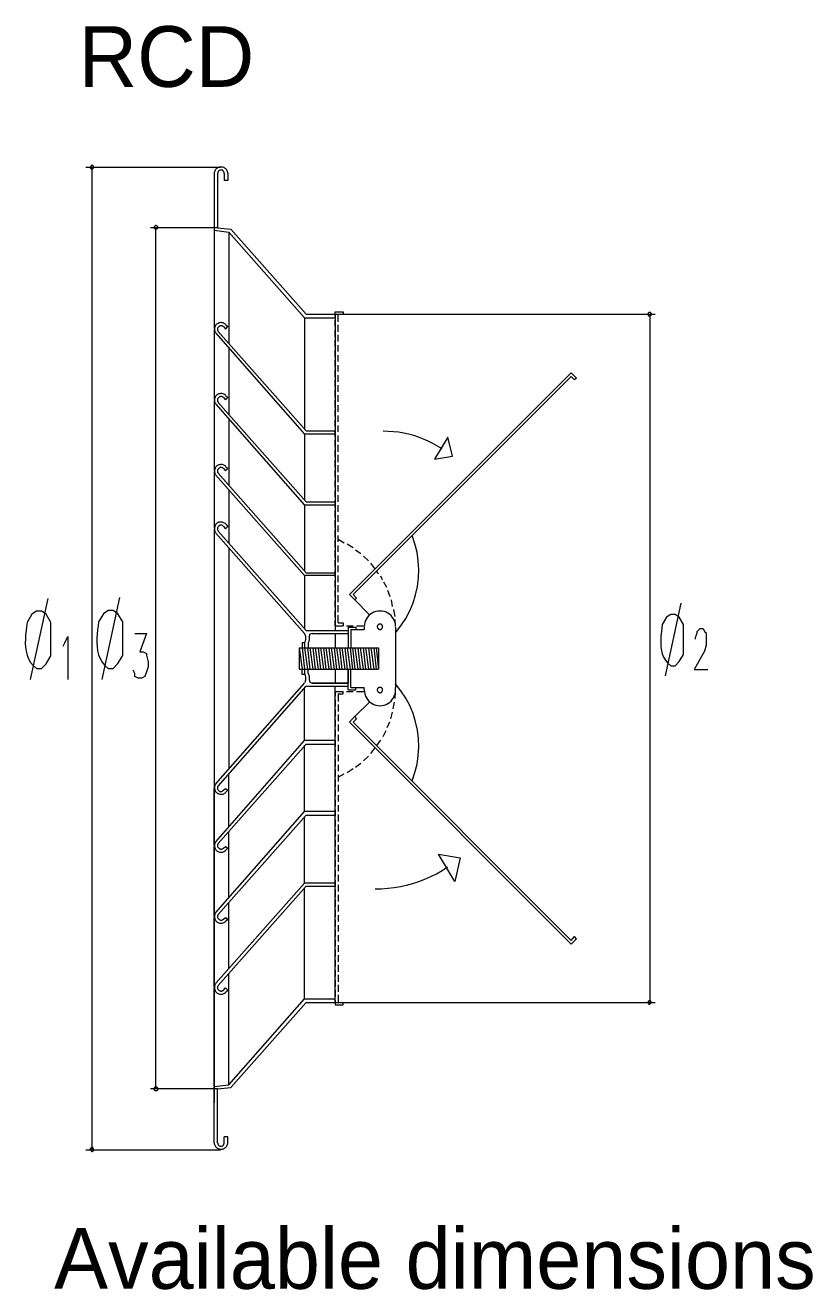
# Model space of a CAD drawing. Extents: x 0 to 248, y -13 to 320.
# Drawn here: x 18.4 to 108.5, y 175.7 to 320.3 of the extents above; entities that cross this region are included whole.
import ezdxf

# ---------------------------------------------------------------- set-up
doc = ezdxf.new("R2010")
doc.units = 0
doc.layers.add('GEOMETRY', color=7, linetype='Continuous')
doc.layers.add('TEXT', color=7, linetype='Continuous')

msp = doc.modelspace()

# ---------------------------------------------------------------- linework, layer by layer
at = {"layer": 'GEOMETRY', "lineweight": 13}
for points in [[(40.74, 304.05), (25.33, 304.05)], [(26, 304.05), (26, 191.75)], [(41.55, 303.37), (41.55, 303.47), (41.53, 303.57), (41.49, 303.66), (41.45, 303.74), (41.4, 303.82), (41.33, 303.89), (41.26, 303.96), (41.18, 304.01), (41.1, 304.05), (41, 304.09), (40.91, 304.11), (40.81, 304.11), (40.69, 304.11), (40.58, 304.09), (40.48, 304.05), (40.39, 304.01), (40.3, 303.96), (40.23, 303.89), (40.16, 303.82), (40.1, 303.74), (40.06, 303.66), (40.02, 303.57), (40, 303.47), (40, 303.37)], [(41.15, 303.37), (41.14, 303.42), (41.14, 303.47), (41.12, 303.52), (41.1, 303.57), (41.08, 303.61), (41.05, 303.65), (41.02, 303.68), (40.99, 303.72), (40.95, 303.74), (40.9, 303.76), (40.86, 303.77), (40.81, 303.78), (40.74, 303.77), (40.68, 303.76), (40.63, 303.74), (40.58, 303.72), (40.54, 303.68), (40.51, 303.65), (40.47, 303.61), (40.45, 303.57), (40.43, 303.52), (40.42, 303.47), (40.41, 303.42), (40.4, 303.37)], [(40, 303.37), (40, 296.88)], [(40.4, 303.37), (40.4, 297.15)], [(41.15, 303.37), (41.15, 302.56)], [(41.55, 303.37), (41.55, 302.56), (41.15, 302.56)], [(40.4, 297.15), (32.7, 297.15)], [(33.3, 297.15), (33.3, 198.71)], [(40, 296.88), (40, 285.66)], [(40, 296.88), (41.69, 296.68)], [(40.4, 297.15), (41.89, 297.01), (50.54, 287.28), (53.86, 287.28)], [(41.69, 296.68), (41.69, 283.9)], [(41.69, 296.68), (50.34, 286.87)], [(41.35, 286.06), (41.28, 286.14), (41.2, 286.2), (41.11, 286.25), (41.02, 286.29), (40.93, 286.31), (40.83, 286.32), (40.74, 286.32), (40.64, 286.31), (40.54, 286.28), (40.45, 286.24), (40.35, 286.19), (40.27, 286.13), (40.2, 286.06), (40.15, 285.98), (40.1, 285.89), (40.07, 285.81), (40.05, 285.71), (40.03, 285.62), (40.03, 285.53), (40.04, 285.44), (40.06, 285.35), (40.09, 285.26), (40.14, 285.19), (40.2, 285.11)], [(50.34, 286.87), (50.34, 274.1)], [(50.34, 286.87), (53.86, 286.87)], [(53.86, 287.01), (53.86, 287.55)], [(53.86, 287.55), (54.74, 287.55), (54.74, 287.28)], [(53.86, 287.28), (53.86, 286.87)], [(53.86, 287.28), (90.44, 287.28)], [(53.86, 286.87), (53.86, 251.11)], [(53.86, 285.86), (53.86, 286.6)], [(54.2, 286.4), (54.2, 287.28), (54.74, 287.28)], [(89.83, 287.28), (89.83, 208.58)], [(40, 285.52), (40, 277.54)], [(40.2, 285.11), (50.34, 273.55)], [(41.08, 285.86), (41.04, 285.89), (41, 285.91), (40.96, 285.93), (40.91, 285.95), (40.86, 285.96), (40.81, 285.96), (40.76, 285.96), (40.71, 285.95), (40.66, 285.93), (40.62, 285.91), (40.58, 285.89), (40.54, 285.86), (40.49, 285.82), (40.45, 285.78), (40.42, 285.74), (40.4, 285.69), (40.39, 285.64), (40.38, 285.59), (40.38, 285.54), (40.38, 285.49), (40.4, 285.44), (40.42, 285.4), (40.44, 285.35), (40.47, 285.32)], [(40.47, 285.32), (50.54, 273.96)], [(41.08, 285.86), (41.28, 285.59), (41.55, 285.86)], [(41.35, 286.06), (41.55, 285.86)], [(53.86, 284.71), (53.86, 285.45)], [(54.2, 285.25), (54.2, 286.06)], [(54.2, 284.17), (54.2, 284.91)], [(41.69, 283.36), (41.69, 275.79)], [(53.86, 283.56), (53.86, 284.3)], [(54.2, 283.02), (54.2, 283.76)], [(53.86, 282.41), (53.86, 283.16)], [(53.86, 281.26), (53.86, 282.01)], [(54.2, 281.87), (54.2, 282.61)], [(53.86, 280.11), (53.86, 280.92)], [(54.2, 280.72), (54.2, 281.46)], [(55.48, 255.23), (80.83, 280.59)], [(80.83, 280.59), (81.44, 279.98), (81.24, 279.77)], [(53.86, 278.96), (53.86, 279.77)], [(54.2, 279.57), (54.2, 280.31)], [(54.2, 278.42), (54.2, 279.17)], [(55.89, 255.23), (80.83, 280.18), (81.24, 279.77)], [(41.35, 277.95), (41.28, 278.03), (41.2, 278.09), (41.11, 278.14), (41.02, 278.18), (40.93, 278.2), (40.83, 278.21), (40.74, 278.21), (40.64, 278.19), (40.54, 278.17), (40.45, 278.13), (40.35, 278.08), (40.27, 278.02), (40.2, 277.94), (40.15, 277.87), (40.1, 277.78), (40.07, 277.69), (40.05, 277.6), (40.03, 277.51), (40.03, 277.42), (40.04, 277.32), (40.06, 277.24), (40.09, 277.15), (40.14, 277.07), (40.2, 277)], [(41.08, 277.75), (41.04, 277.78), (41, 277.81), (40.96, 277.83), (40.91, 277.85), (40.86, 277.87), (40.81, 277.87), (40.76, 277.87), (40.71, 277.87), (40.66, 277.85), (40.62, 277.83), (40.58, 277.79), (40.54, 277.75), (40.49, 277.71), (40.45, 277.67), (40.42, 277.63), (40.4, 277.59), (40.39, 277.55), (40.38, 277.5), (40.38, 277.45), (40.38, 277.4), (40.4, 277.36), (40.42, 277.31), (40.44, 277.25), (40.47, 277.2)], [(41.08, 277.75), (41.28, 277.48), (41.55, 277.75)], [(41.35, 277.95), (41.55, 277.75)], [(53.86, 277.81), (53.86, 278.62)], [(54.2, 277.27), (54.2, 278.02)], [(40, 277.41), (40, 269.43)], [(40.2, 277), (50.34, 265.44)], [(40.47, 277.2), (50.54, 265.85)], [(53.86, 276.66), (53.86, 277.48)], [(53.86, 275.58), (53.86, 276.33)], [(54.2, 276.12), (54.2, 276.87)], [(41.69, 275.24), (41.69, 267.67)], [(53.86, 274.43), (53.86, 275.18)], [(54.2, 274.97), (54.2, 275.72)], [(50.54, 273.96), (53.86, 273.96), (53.86, 273.56), (50.34, 273.56)], [(50.34, 273.55), (50.34, 265.98)], [(53.86, 273.28), (53.86, 274.03)], [(54.2, 273.82), (54.2, 274.57)], [(54.2, 272.68), (54.2, 273.42)], [(66.07, 271.88), (65.55, 272.2), (65.03, 272.5), (64.49, 272.77), (63.95, 273), (63.39, 273.21), (62.83, 273.4), (62.25, 273.55), (61.68, 273.68), (61.09, 273.78), (60.51, 273.85), (59.92, 273.89), (59.33, 273.9)], [(53.86, 272.13), (53.86, 272.88)], [(54.2, 271.53), (54.2, 272.34)], [(53.86, 270.99), (53.86, 271.73)], [(53.86, 269.83), (53.86, 270.58)], [(54.2, 270.38), (54.2, 271.19)], [(40, 269.3), (40, 262.81)], [(41.35, 269.84), (41.28, 269.91), (41.2, 269.98), (41.11, 270.03), (41.02, 270.06), (40.93, 270.09), (40.83, 270.1), (40.74, 270.09), (40.64, 270.08), (40.54, 270.05), (40.45, 270.01), (40.35, 269.96), (40.27, 269.9), (40.2, 269.83), (40.15, 269.75), (40.1, 269.67), (40.07, 269.58), (40.05, 269.49), (40.03, 269.4), (40.03, 269.3), (40.04, 269.21), (40.06, 269.12), (40.09, 269.04), (40.14, 268.96), (40.2, 268.89)], [(41.08, 269.63), (41.04, 269.67), (41, 269.69), (40.96, 269.72), (40.91, 269.74), (40.86, 269.75), (40.81, 269.76), (40.76, 269.76), (40.71, 269.75), (40.66, 269.74), (40.62, 269.71), (40.58, 269.68), (40.54, 269.63), (40.49, 269.6), (40.45, 269.56), (40.42, 269.52), (40.4, 269.48), (40.39, 269.43), (40.38, 269.39), (40.38, 269.34), (40.38, 269.29), (40.4, 269.24), (40.42, 269.19), (40.44, 269.14), (40.47, 269.09)], [(40.47, 269.09), (50.54, 257.73)], [(41.08, 269.63), (41.28, 269.36), (41.55, 269.63)], [(41.35, 269.84), (41.55, 269.63)], [(53.86, 268.69), (53.86, 269.43)], [(54.2, 269.23), (54.2, 270.04)], [(40.2, 268.89), (50.34, 257.4)], [(53.86, 267.54), (53.86, 268.28)], [(54.2, 268.08), (54.2, 268.89)], [(54.2, 267), (54.2, 267.74)], [(41.69, 267.13), (41.69, 261.11)], [(53.86, 266.39), (53.86, 267.13)], [(54.2, 265.85), (54.2, 266.59)], [(50.54, 265.85), (53.86, 265.85), (53.86, 265.44), (50.34, 265.44)], [(50.34, 265.44), (50.34, 257.94)], [(53.86, 265.24), (53.86, 265.98)], [(53.86, 264.09), (53.86, 264.83)], [(54.2, 264.7), (54.2, 265.44)], [(41.35, 263.28), (41.28, 263.34), (41.2, 263.39), (41.11, 263.44), (41.02, 263.47), (40.93, 263.5), (40.83, 263.51), (40.74, 263.52), (40.64, 263.51), (40.54, 263.49), (40.45, 263.45), (40.35, 263.41), (40.27, 263.34), (40.2, 263.26), (40.15, 263.17), (40.1, 263.07), (40.07, 262.97), (40.05, 262.88), (40.03, 262.78), (40.03, 262.68), (40.04, 262.59), (40.06, 262.5), (40.09, 262.41), (40.14, 262.33), (40.2, 262.26)], [(41.08, 263.01), (41.04, 263.05), (41, 263.09), (40.96, 263.12), (40.91, 263.15), (40.86, 263.16), (40.81, 263.17), (40.76, 263.17), (40.71, 263.16), (40.66, 263.15), (40.62, 263.13), (40.58, 263.1), (40.54, 263.07), (40.49, 263.02), (40.45, 262.97), (40.42, 262.92), (40.4, 262.87), (40.39, 262.82), (40.38, 262.77), (40.38, 262.72), (40.38, 262.67), (40.4, 262.62), (40.42, 262.57), (40.44, 262.52), (40.47, 262.47)], [(41.35, 263.28), (41.55, 263.01)], [(53.86, 262.94), (53.86, 263.75)], [(54.2, 263.55), (54.2, 264.29)], [(54.2, 262.4), (54.2, 263.14)], [(40, 262.67), (40, 197.15)], [(40.2, 262.26), (50.34, 250.77)], [(40.47, 262.47), (50.54, 251.11)], [(41.08, 263.01), (41.28, 262.74), (41.55, 263.01)], [(53.86, 261.79), (53.86, 262.6)], [(54.2, 261.25), (54.2, 261.99)], [(60.75, 250.84), (61.37, 251.64), (61.91, 252.48), (62.37, 253.36), (62.75, 254.27), (63.04, 255.21), (63.25, 256.16), (63.37, 257.13), (63.4, 258.11), (63.35, 259.09), (63.21, 260.07), (62.97, 261.04), (62.65, 261.99)], [(41.69, 260.57), (41.69, 235.29)], [(53.86, 260.64), (53.86, 261.45)], [(53.86, 259.49), (53.86, 260.3)], [(54.87, 261.11), (54.19, 261.52)], [(54.2, 260.1), (54.2, 260.84)], [(55.89, 260.57), (55.21, 260.98)], [(56.77, 259.9), (56.16, 260.3)], [(53.86, 258.41), (53.86, 259.15)], [(54.2, 258.95), (54.2, 259.69)], [(57.64, 259.09), (57.1, 259.63)], [(58.39, 258.21), (57.91, 258.81)], [(50.54, 257.73), (53.86, 257.73), (53.86, 257.4), (50.34, 257.4)], [(50.34, 257.4), (50.34, 251.31)], [(53.86, 257.26), (53.86, 258)], [(54.2, 257.8), (54.2, 258.54)], [(54.2, 256.65), (54.2, 257.4)], [(58.79, 257.6), (58.59, 257.94)], [(53.86, 256.11), (53.86, 256.85)], [(54.2, 255.5), (54.2, 256.31)], [(59.27, 256.92), (59.06, 257.33)], [(59.74, 256.05), (59.4, 256.65)], [(20.96, 254.78), (18.96, 245.51)], [(29.17, 254.88), (27.15, 245.51)], [(53.86, 254.96), (53.86, 255.7)], [(53.86, 253.81), (53.86, 254.56)], [(54.2, 254.35), (54.2, 255.16)], [(55.48, 255.23), (56.09, 254.62)], [(55.89, 255.23), (56.29, 254.83)], [(56.29, 254.83), (56.09, 254.62)], [(56.09, 254.62), (57.78, 252.93)], [(60.15, 254.96), (59.88, 255.7)], [(60.42, 253.88), (60.28, 254.62)], [(53.86, 252.66), (53.86, 253.41)], [(54.2, 253.2), (54.2, 254.02)], [(60.75, 251.58), (60.74, 251.81), (60.69, 252.04), (60.61, 252.25), (60.51, 252.46), (60.38, 252.65), (60.23, 252.82), (60.06, 252.97), (59.87, 253.09), (59.67, 253.2), (59.45, 253.28), (59.23, 253.32), (59, 253.34), (58.75, 253.32), (58.51, 253.28), (58.28, 253.2), (58.07, 253.09), (57.88, 252.97), (57.7, 252.82), (57.55, 252.65), (57.42, 252.46), (57.31, 252.25), (57.24, 252.04), (57.19, 251.81), (57.17, 251.58)], [(60.69, 252.73), (60.55, 253.54)], [(93.38, 254.26), (91.59, 245.95)], [(53.86, 251.65), (53.86, 252.26)], [(53.86, 251.65), (54.74, 251.65)], [(54.2, 251.99), (54.2, 252.87)], [(54.2, 251.99), (54.74, 251.99)], [(54.74, 251.99), (54.74, 251.65)], [(55.14, 251.65), (55.89, 251.65)], [(56.29, 251.65), (57.17, 251.65)], [(60.75, 251.65), (60.69, 252.39)], [(22.71, 249.33), (22.9, 249.7), (23.26, 250.42), (23.26, 245.52)], [(30.93, 250.76), (32.25, 250.76), (31.49, 248.68), (31.87, 248.68), (32.25, 248.49), (32.25, 248.31), (32.44, 247.55), (32.44, 246.98), (32.25, 246.41), (32.06, 245.85), (31.68, 245.66), (31.31, 245.66), (30.93, 245.85), (30.93, 246.22), (30.74, 246.6)], [(50.34, 249.76), (50.39, 249.83), (50.43, 249.9), (50.46, 249.98), (50.48, 250.06), (50.49, 250.15), (50.49, 250.24), (50.49, 250.33), (50.48, 250.42), (50.46, 250.51), (50.43, 250.6), (50.39, 250.68), (50.34, 250.77)], [(50.54, 251.11), (55.34, 251.11), (55.34, 250.77)], [(50.75, 249.62), (50.78, 249.69), (50.81, 249.75), (50.84, 249.82), (50.86, 249.89), (50.88, 249.96), (50.89, 250.03), (50.9, 250.09), (50.91, 250.16), (50.91, 250.23), (50.91, 250.3), (50.9, 250.36), (50.88, 250.43)], [(51.22, 250.77), (50.95, 250.7), (50.88, 250.43)], [(51.22, 250.77), (55.34, 250.77)], [(53.86, 250.77), (53.86, 249.15)], [(55.34, 251.51), (55.34, 251.11)], [(55.34, 251.51), (56.22, 251.51)], [(55.34, 250.77), (55.34, 249.15)], [(55.62, 251.24), (55.62, 249.15)], [(55.62, 251.24), (56.22, 251.24)], [(56.22, 251.51), (56.22, 251.24)], [(56.22, 251.24), (57.17, 251.24)], [(57.17, 251.51), (57.17, 251.24)], [(60.75, 251.51), (60.75, 251.24)], [(60.75, 251.24), (60.75, 244.62)], [(95.07, 250.14), (95.07, 250.32), (95.25, 250.84), (95.25, 251.01), (95.59, 251.35), (95.94, 251.35), (96.11, 251.01), (96.28, 250.84), (96.28, 249.45), (96.11, 248.75), (94.9, 246.68), (96.46, 246.68)], [(49.73, 249.15), (49.73, 246.71)], [(49.73, 249.15), (58.79, 249.15)], [(49.73, 249.15), (50.07, 246.71)], [(50.07, 249.76), (50.07, 249.15)], [(50.07, 249.76), (50.34, 249.76)], [(50.07, 249.15), (50.34, 246.71)], [(50.34, 249.76), (50.34, 249.15)], [(50.34, 249.15), (50.68, 246.71)], [(50.68, 249.15), (50.95, 246.71)], [(50.75, 249.62), (50.75, 249.15)], [(50.95, 249.15), (51.29, 246.71)], [(51.29, 249.15), (51.56, 246.71)], [(51.56, 249.15), (51.9, 246.71)], [(51.9, 249.15), (52.17, 246.71)], [(52.17, 249.15), (52.5, 246.71)], [(52.5, 249.15), (52.78, 246.71)], [(52.78, 249.15), (53.11, 246.71)], [(53.11, 249.15), (53.38, 246.71)], [(53.38, 249.15), (53.72, 246.71)], [(53.72, 249.15), (53.99, 246.71)], [(53.99, 249.15), (54.33, 246.71)], [(54.33, 249.15), (54.6, 246.71)], [(54.6, 249.15), (54.94, 246.71)], [(54.94, 249.15), (55.21, 246.71)], [(55.21, 249.15), (55.55, 246.71)], [(55.55, 249.15), (55.82, 246.71)], [(55.82, 249.15), (56.09, 246.71)], [(56.09, 249.15), (56.43, 246.71)], [(56.43, 249.15), (56.7, 246.71)], [(56.7, 249.15), (57.04, 246.71)], [(57.04, 249.15), (57.31, 246.71)], [(57.31, 249.15), (57.64, 246.71)], [(57.64, 249.15), (57.91, 246.71)], [(57.91, 249.15), (58.25, 246.71)], [(58.25, 249.15), (58.52, 246.71)], [(58.52, 249.15), (58.79, 246.71)], [(58.79, 249.15), (58.79, 246.71)], [(49.73, 246.71), (58.79, 246.71)], [(50.34, 246.1), (50.07, 246.1), (50.07, 246.71)], [(50.34, 246.71), (50.34, 246.1)], [(50.34, 245.16), (50.39, 245.23), (50.43, 245.3), (50.46, 245.38), (50.48, 245.47), (50.49, 245.55), (50.49, 245.64), (50.49, 245.73), (50.48, 245.82), (50.46, 245.91), (50.43, 246), (50.39, 246.09), (50.34, 246.17)], [(50.75, 246.24), (50.75, 246.71)], [(50.88, 245.5), (50.9, 245.56), (50.91, 245.63), (50.91, 245.7), (50.91, 245.76), (50.9, 245.83), (50.89, 245.89), (50.88, 245.96), (50.86, 246.02), (50.84, 246.08), (50.81, 246.13), (50.78, 246.19), (50.75, 246.24)], [(53.86, 246.71), (53.86, 245.09)], [(55.34, 246.71), (55.34, 245.09)], [(55.34, 245.09), (55.34, 246.71)], [(55.62, 244.62), (55.62, 246.71)], [(40.2, 233.6), (50.34, 245.09)], [(40.47, 233.33), (50.54, 244.75)], [(50.34, 238.53), (50.34, 244.55)], [(50.54, 244.75), (55.34, 244.75), (55.34, 245.09), (51.22, 245.09)], [(50.88, 245.5), (50.88, 245.46), (50.89, 245.43), (50.89, 245.41), (50.9, 245.38), (50.91, 245.36), (50.92, 245.34), (50.92, 245.32), (50.93, 245.3), (50.94, 245.28), (50.95, 245.26), (50.95, 245.24), (50.95, 245.23), (51.22, 245.09)], [(51.22, 245.09), (55.34, 245.09)], [(53.86, 208.99), (53.86, 244.75)], [(55.34, 244.35), (55.34, 244.75)], [(55.34, 244.35), (56.22, 244.35)], [(55.62, 244.62), (56.22, 244.62)], [(56.22, 244.35), (56.22, 244.62)], [(56.22, 244.62), (57.17, 244.62)], [(57.17, 244.35), (57.17, 244.62)], [(57.17, 244.35), (57.19, 244.1), (57.24, 243.86), (57.31, 243.63), (57.42, 243.42), (57.55, 243.23), (57.7, 243.05), (57.88, 242.9), (58.07, 242.77), (58.28, 242.66), (58.51, 242.59), (58.75, 242.54), (59, 242.52), (59.23, 242.54), (59.45, 242.59), (59.67, 242.66), (59.87, 242.77), (60.06, 242.9), (60.23, 243.05), (60.38, 243.23), (60.51, 243.42), (60.61, 243.63), (60.69, 243.86), (60.74, 244.1), (60.75, 244.35)], [(62.65, 233.93), (62.97, 234.88), (63.21, 235.84), (63.35, 236.81), (63.4, 237.79), (63.37, 238.76), (63.25, 239.73), (63.04, 240.69), (62.75, 241.62), (62.37, 242.53), (61.91, 243.4), (61.37, 244.24), (60.75, 245.02)], [(60.75, 244.35), (60.75, 244.62)], [(53.86, 244.14), (54.74, 244.14)], [(53.86, 244.14), (53.86, 243.6)], [(53.86, 243.2), (53.86, 242.45)], [(54.2, 243.87), (54.74, 243.87)], [(54.2, 243.87), (54.2, 243)], [(54.74, 243.87), (54.74, 244.14)], [(55.14, 244.14), (55.89, 244.14)], [(56.09, 241.3), (57.78, 242.93)], [(56.29, 244.14), (57.17, 244.14)], [(60.48, 242.18), (60.62, 242.93)], [(60.69, 243.33), (60.75, 244.15)], [(53.86, 242.05), (53.86, 241.31)], [(54.2, 242.66), (54.2, 241.84)], [(54.2, 241.51), (54.2, 240.76)], [(60.21, 241.03), (60.42, 241.78)], [(53.86, 240.9), (53.86, 240.15)], [(54.2, 240.36), (54.2, 239.61)], [(55.48, 240.63), (56.09, 241.31)], [(55.48, 240.63), (80.83, 215.27)], [(55.89, 240.63), (56.29, 241.03)], [(55.89, 240.63), (80.83, 215.68), (81.24, 216.15)], [(56.29, 241.03), (56.09, 241.31)], [(59.81, 240.02), (60.08, 240.69)], [(53.86, 239.75), (53.86, 239.01)], [(53.86, 238.6), (53.86, 237.85)], [(54.2, 239.21), (54.2, 238.47)], [(58.59, 237.93), (59.06, 238.6)], [(59.33, 239.01), (59.67, 239.68)], [(40.2, 226.97), (50.34, 238.53)], [(40.47, 226.77), (50.54, 238.13)], [(50.54, 238.13), (53.86, 238.13), (53.86, 238.53), (50.34, 238.53)], [(50.34, 230.42), (50.34, 237.99)], [(53.86, 237.52), (53.86, 236.71)], [(54.2, 238.06), (54.2, 237.32)], [(57.91, 237.05), (58.39, 237.65)], [(53.86, 236.37), (53.86, 235.56)], [(54.2, 236.91), (54.2, 236.17)], [(54.2, 235.76), (54.2, 235.02)], [(56.16, 235.49), (56.76, 235.96)], [(57.1, 236.23), (57.64, 236.77)], [(41.69, 228.73), (41.69, 234.75)], [(53.86, 235.22), (53.86, 234.41)], [(54.2, 234.34), (54.87, 234.75)], [(54.2, 234.61), (54.2, 233.87)], [(55.21, 234.88), (55.89, 235.35)], [(40, 226.56), (40, 233.06)], [(40.2, 233.6), (40.14, 233.53), (40.09, 233.45), (40.06, 233.36), (40.04, 233.27), (40.03, 233.18), (40.03, 233.09), (40.05, 233), (40.07, 232.91), (40.1, 232.82), (40.15, 232.73), (40.2, 232.65), (40.27, 232.58), (40.35, 232.52), (40.45, 232.47), (40.54, 232.43), (40.64, 232.4), (40.74, 232.39), (40.83, 232.39), (40.93, 232.4), (41.02, 232.42), (41.11, 232.46), (41.2, 232.51), (41.28, 232.57), (41.35, 232.65)], [(40.47, 233.39), (40.44, 233.34), (40.42, 233.29), (40.4, 233.24), (40.38, 233.19), (40.38, 233.14), (40.38, 233.09), (40.39, 233.04), (40.4, 232.99), (40.42, 232.94), (40.45, 232.89), (40.49, 232.84), (40.54, 232.78), (40.57, 232.76), (40.62, 232.73), (40.66, 232.72), (40.71, 232.71), (40.76, 232.71), (40.81, 232.72), (40.86, 232.73), (40.91, 232.75), (40.96, 232.77), (41, 232.79), (41.04, 232.82), (41.08, 232.85)], [(41.08, 232.85), (41.28, 233.06), (41.55, 232.85)], [(41.35, 232.65), (41.55, 232.85)], [(53.86, 234.07), (53.86, 233.26)], [(53.86, 232.92), (53.86, 232.18)], [(54.2, 233.46), (54.2, 232.72)], [(53.86, 231.77), (53.86, 231.03)], [(54.2, 232.31), (54.2, 231.57)], [(40.2, 218.86), (50.34, 230.42)], [(40.47, 218.65), (50.54, 230.01)], [(50.54, 230.01), (53.86, 230.01), (53.86, 230.42), (50.34, 230.42)], [(53.86, 230.62), (53.86, 229.88)], [(54.2, 231.16), (54.2, 230.42)], [(54.2, 230.08), (54.2, 229.27)], [(50.34, 222.24), (50.34, 229.81)], [(53.86, 229.47), (53.86, 228.73)], [(54.2, 228.93), (54.2, 228.12)], [(40.2, 226.97), (40.14, 226.9), (40.09, 226.82), (40.06, 226.74), (40.04, 226.65), (40.03, 226.56), (40.03, 226.46), (40.05, 226.37), (40.07, 226.28), (40.1, 226.19), (40.15, 226.11), (40.2, 226.03), (40.27, 225.96), (40.35, 225.89), (40.45, 225.84), (40.54, 225.81), (40.64, 225.78), (40.74, 225.76), (40.83, 225.76), (40.93, 225.77), (41.02, 225.8), (41.11, 225.83), (41.2, 225.88), (41.28, 225.95), (41.35, 226.02)], [(41.69, 220.55), (41.69, 228.12)], [(53.86, 228.32), (53.86, 227.58)], [(53.86, 227.18), (53.86, 226.43)], [(54.2, 227.78), (54.2, 226.97)], [(40, 218.45), (40, 226.43)], [(40.47, 226.77), (40.44, 226.73), (40.42, 226.69), (40.4, 226.65), (40.38, 226.6), (40.38, 226.55), (40.38, 226.5), (40.39, 226.45), (40.4, 226.4), (40.42, 226.35), (40.45, 226.31), (40.49, 226.26), (40.54, 226.23), (40.57, 226.2), (40.62, 226.17), (40.66, 226.15), (40.71, 226.14), (40.76, 226.13), (40.81, 226.13), (40.86, 226.13), (40.91, 226.14), (40.96, 226.15), (41, 226.17), (41.04, 226.2), (41.08, 226.23)], [(41.08, 226.23), (41.28, 226.43), (41.55, 226.23)], [(41.35, 226.02), (41.55, 226.23)], [(53.86, 226.02), (53.86, 225.28)], [(54.2, 226.63), (54.2, 225.82)], [(53.86, 224.88), (53.86, 224.13)], [(54.2, 225.48), (54.2, 224.67)], [(54.2, 224.33), (54.2, 223.59)], [(53.86, 223.73), (53.86, 222.98)], [(54.2, 223.18), (54.2, 222.44)], [(58.41, 221.59), (59.14, 221.6), (59.86, 221.66), (60.59, 221.74), (61.3, 221.86), (62.01, 222.02), (62.72, 222.21), (63.41, 222.43), (64.1, 222.69), (64.77, 222.99), (65.43, 223.31), (66.08, 223.68), (66.71, 224.08)], [(40.2, 210.81), (50.34, 222.24)], [(40.47, 210.54), (50.54, 221.9)], [(50.54, 221.9), (53.86, 221.9), (53.86, 222.24), (50.34, 222.24)], [(50.34, 208.99), (50.34, 221.7)], [(53.86, 222.58), (53.86, 221.83)], [(53.86, 221.5), (53.86, 220.68)], [(54.2, 222.04), (54.2, 221.29)], [(41.69, 212.44), (41.69, 220.01)], [(53.86, 220.35), (53.86, 219.53)], [(54.2, 220.89), (54.2, 220.14)], [(40, 210.34), (40, 218.32)], [(40.2, 218.86), (40.14, 218.79), (40.09, 218.71), (40.06, 218.62), (40.04, 218.53), (40.03, 218.44), (40.03, 218.35), (40.05, 218.26), (40.07, 218.17), (40.1, 218.08), (40.15, 217.99), (40.2, 217.92), (40.27, 217.85), (40.35, 217.78), (40.45, 217.73), (40.54, 217.69), (40.64, 217.67), (40.74, 217.65), (40.83, 217.65), (40.93, 217.66), (41.02, 217.68), (41.11, 217.72), (41.2, 217.77), (41.28, 217.83), (41.35, 217.91)], [(40.47, 218.65), (40.44, 218.62), (40.42, 218.58), (40.4, 218.53), (40.38, 218.48), (40.38, 218.43), (40.38, 218.38), (40.39, 218.33), (40.4, 218.28), (40.42, 218.24), (40.45, 218.19), (40.49, 218.15), (40.54, 218.11), (40.57, 218.08), (40.62, 218.06), (40.66, 218.04), (40.71, 218.02), (40.76, 218.01), (40.81, 218.01), (40.86, 218.01), (40.91, 218.02), (40.96, 218.04), (41, 218.06), (41.04, 218.08), (41.08, 218.11)], [(41.08, 218.11), (41.28, 218.32), (41.55, 218.11)], [(53.86, 219.2), (53.86, 218.38)], [(54.2, 219.74), (54.2, 219)], [(54.2, 218.59), (54.2, 217.85)], [(41.35, 217.91), (41.55, 218.11)], [(53.86, 218.05), (53.86, 217.24)], [(53.86, 216.9), (53.86, 216.15)], [(54.2, 217.44), (54.2, 216.69)], [(53.86, 215.75), (53.86, 215.01)], [(54.2, 216.29), (54.2, 215.55)], [(80.83, 215.27), (81.44, 215.88), (81.24, 216.15)], [(53.86, 214.6), (53.86, 213.85)], [(54.2, 215.14), (54.2, 214.39)], [(54.2, 213.99), (54.2, 213.25)], [(53.86, 213.45), (53.86, 212.71)], [(54.2, 212.91), (54.2, 212.1)], [(41.69, 199.18), (41.69, 211.89)], [(53.86, 212.3), (53.86, 211.56)], [(53.86, 211.15), (53.86, 210.41)], [(54.2, 211.76), (54.2, 210.95)], [(40, 198.98), (40, 210.2)], [(40.2, 210.81), (40.14, 210.72), (40.09, 210.63), (40.06, 210.54), (40.04, 210.44), (40.03, 210.34), (40.03, 210.25), (40.05, 210.15), (40.07, 210.06), (40.1, 209.97), (40.15, 209.88), (40.2, 209.8), (40.27, 209.73), (40.35, 209.67), (40.45, 209.62), (40.54, 209.58), (40.64, 209.55), (40.74, 209.54), (40.83, 209.54), (40.93, 209.55), (41.02, 209.57), (41.11, 209.61), (41.2, 209.66), (41.28, 209.72), (41.35, 209.8)], [(40.47, 210.54), (40.44, 210.51), (40.42, 210.47), (40.4, 210.42), (40.38, 210.37), (40.38, 210.32), (40.38, 210.27), (40.39, 210.22), (40.4, 210.17), (40.42, 210.12), (40.45, 210.08), (40.49, 210.04), (40.54, 210), (40.57, 209.97), (40.62, 209.95), (40.66, 209.93), (40.71, 209.91), (40.76, 209.9), (40.81, 209.9), (40.86, 209.9), (40.91, 209.91), (40.96, 209.93), (41, 209.95), (41.04, 209.97), (41.08, 210)], [(41.08, 210), (41.28, 210.27), (41.55, 210)], [(41.35, 209.8), (41.55, 210)], [(53.86, 210), (53.86, 209.26)], [(54.2, 210.61), (54.2, 209.8)], [(40.4, 198.71), (41.89, 198.85), (50.54, 208.58), (53.86, 208.58)], [(41.69, 199.18), (50.34, 208.99)], [(50.34, 208.99), (53.86, 208.99)], [(53.86, 208.58), (53.86, 208.99)], [(53.86, 208.85), (53.86, 208.31)], [(53.86, 208.31), (54.74, 208.31), (54.74, 208.58)], [(53.86, 208.58), (90.44, 208.58)], [(54.2, 209.46), (54.2, 208.58), (54.74, 208.58)], [(40.4, 198.71), (32.7, 198.71)], [(40, 198.98), (41.69, 199.18)], [(40, 192.56), (40, 198.98)], [(40.4, 192.56), (40.4, 198.71)], [(40, 192.56), (40, 192.46), (40.02, 192.36), (40.06, 192.27), (40.1, 192.19), (40.16, 192.11), (40.23, 192.03), (40.3, 191.97), (40.39, 191.92), (40.48, 191.87), (40.58, 191.84), (40.69, 191.82), (40.81, 191.81), (40.91, 191.82), (41, 191.84), (41.1, 191.87), (41.18, 191.92), (41.26, 191.97), (41.33, 192.03), (41.4, 192.11), (41.45, 192.19), (41.49, 192.27), (41.53, 192.36), (41.55, 192.46), (41.55, 192.56)], [(40.4, 192.56), (40.41, 192.51), (40.42, 192.46), (40.43, 192.41), (40.45, 192.36), (40.47, 192.32), (40.51, 192.28), (40.54, 192.24), (40.58, 192.21), (40.63, 192.19), (40.68, 192.17), (40.74, 192.16), (40.81, 192.15), (40.86, 192.16), (40.9, 192.17), (40.95, 192.19), (40.99, 192.21), (41.02, 192.24), (41.05, 192.28), (41.08, 192.32), (41.1, 192.36), (41.12, 192.41), (41.14, 192.46), (41.14, 192.51), (41.15, 192.56)], [(41.15, 192.56), (41.15, 193.23)], [(41.55, 192.56), (41.55, 193.23), (41.15, 193.23)], [(25.33, 191.75), (40.74, 191.75)]]:
    msp.add_lwpolyline(points, dxfattribs=at)
for points in [[(26, 304.32), (25.8, 304.11), (25.8, 304.08), (25.81, 304.05), (25.82, 304.02), (25.84, 304), (25.86, 303.98), (25.88, 303.96), (25.9, 303.95), (25.92, 303.93), (25.94, 303.92), (25.96, 303.92), (25.98, 303.91), (26, 303.91), (26.03, 303.91), (26.06, 303.92), (26.09, 303.92), (26.11, 303.93), (26.14, 303.95), (26.15, 303.96), (26.17, 303.98), (26.18, 304), (26.19, 304.02), (26.2, 304.05), (26.2, 304.08), (26.2, 304.11), (26.2, 304.13), (26.2, 304.15), (26.19, 304.17), (26.18, 304.2), (26.17, 304.22), (26.15, 304.24), (26.14, 304.26), (26.11, 304.28), (26.09, 304.29), (26.06, 304.31), (26.03, 304.31), (26, 304.32)], [(33.3, 297.42), (33.1, 297.22), (33.1, 297.19), (33.11, 297.16), (33.12, 297.13), (33.14, 297.11), (33.16, 297.08), (33.18, 297.07), (33.2, 297.05), (33.22, 297.04), (33.24, 297.03), (33.27, 297.02), (33.29, 297.02), (33.3, 297.02), (33.34, 297.02), (33.37, 297.02), (33.4, 297.03), (33.44, 297.04), (33.46, 297.05), (33.49, 297.07), (33.51, 297.08), (33.54, 297.11), (33.55, 297.13), (33.56, 297.16), (33.57, 297.19), (33.58, 297.22), (33.57, 297.24), (33.56, 297.26), (33.55, 297.28), (33.54, 297.3), (33.51, 297.32), (33.49, 297.34), (33.46, 297.36), (33.44, 297.38), (33.4, 297.4), (33.37, 297.41), (33.34, 297.42), (33.3, 297.42)], [(89.83, 287.48), (89.79, 287.48), (89.76, 287.48), (89.74, 287.47), (89.71, 287.46), (89.69, 287.45), (89.67, 287.43), (89.66, 287.41), (89.65, 287.39), (89.64, 287.37), (89.63, 287.34), (89.62, 287.31), (89.62, 287.28), (89.62, 287.25), (89.63, 287.22), (89.64, 287.19), (89.65, 287.17), (89.66, 287.14), (89.67, 287.13), (89.69, 287.11), (89.71, 287.1), (89.74, 287.09), (89.76, 287.08), (89.79, 287.08), (89.83, 287.08), (89.84, 287.08), (89.86, 287.08), (89.89, 287.09), (89.91, 287.1), (89.93, 287.11), (89.95, 287.13), (89.97, 287.14), (89.99, 287.17), (90.01, 287.19), (90.02, 287.22), (90.03, 287.25), (90.03, 287.28), (90.03, 287.31), (90.02, 287.34), (90.01, 287.37), (89.99, 287.39), (89.97, 287.41), (89.95, 287.43), (89.93, 287.45), (89.91, 287.46), (89.89, 287.47), (89.86, 287.48), (89.84, 287.48), (89.83, 287.48)], [(65.22, 270.71), (67.25, 271.04), (66.74, 273.23), (65.22, 270.71)], [(19.69, 253.32), (19.14, 252.97), (18.6, 252.05), (18.54, 251.59), (18.48, 251.12), (18.43, 250.64), (18.4, 250.16), (18.39, 249.68), (18.42, 249.21), (18.48, 248.75), (18.6, 248.3), (18.76, 247.88), (19, 247.48), (19.3, 247.11), (19.69, 246.78), (20.23, 246.78), (20.78, 247.32), (21.32, 248.23), (21.32, 252.05), (20.78, 252.97), (20.23, 253.32), (19.69, 253.32)], [(27.88, 253.41), (27.33, 253.04), (26.78, 252.12), (26.72, 251.66), (26.66, 251.18), (26.61, 250.7), (26.58, 250.21), (26.57, 249.73), (26.6, 249.25), (26.67, 248.78), (26.78, 248.33), (26.95, 247.9), (27.19, 247.5), (27.49, 247.13), (27.88, 246.79), (28.44, 246.79), (28.99, 247.34), (29.54, 248.26), (29.54, 252.12), (28.99, 253.04), (28.44, 253.41), (27.88, 253.41)], [(59, 251.85), (58.95, 251.85), (58.9, 251.84), (58.86, 251.83), (58.82, 251.81), (58.78, 251.79), (58.75, 251.77), (58.72, 251.74), (58.7, 251.71), (58.68, 251.68), (58.67, 251.65), (58.66, 251.61), (58.66, 251.58), (58.66, 251.53), (58.67, 251.49), (58.68, 251.44), (58.7, 251.4), (58.72, 251.37), (58.75, 251.34), (58.78, 251.31), (58.82, 251.29), (58.86, 251.27), (58.9, 251.25), (58.95, 251.25), (59, 251.24), (59.03, 251.25), (59.06, 251.25), (59.1, 251.27), (59.13, 251.29), (59.16, 251.31), (59.18, 251.34), (59.21, 251.37), (59.23, 251.4), (59.24, 251.44), (59.26, 251.49), (59.26, 251.53), (59.27, 251.58), (59.26, 251.61), (59.26, 251.65), (59.24, 251.68), (59.23, 251.71), (59.21, 251.74), (59.18, 251.77), (59.16, 251.79), (59.13, 251.81), (59.1, 251.83), (59.06, 251.84), (59.03, 251.85), (59, 251.85)], [(92.24, 252.95), (91.75, 252.63), (91.26, 251.81), (91.21, 251.4), (91.16, 250.98), (91.11, 250.55), (91.08, 250.12), (91.08, 249.69), (91.1, 249.26), (91.16, 248.85), (91.26, 248.45), (91.41, 248.07), (91.62, 247.72), (91.9, 247.39), (92.24, 247.09), (92.73, 247.09), (93.21, 247.58), (93.71, 248.39), (93.71, 251.81), (93.21, 252.63), (92.73, 252.95), (92.24, 252.95)], [(59, 244.62), (58.95, 244.61), (58.9, 244.61), (58.86, 244.59), (58.82, 244.58), (58.78, 244.56), (58.75, 244.53), (58.72, 244.51), (58.7, 244.48), (58.68, 244.45), (58.67, 244.41), (58.66, 244.38), (58.66, 244.35), (58.66, 244.3), (58.67, 244.25), (58.68, 244.21), (58.7, 244.17), (58.72, 244.13), (58.75, 244.1), (58.78, 244.08), (58.82, 244.05), (58.86, 244.03), (58.9, 244.02), (58.95, 244.01), (59, 244.01), (59.03, 244.01), (59.06, 244.02), (59.1, 244.03), (59.13, 244.05), (59.16, 244.08), (59.18, 244.1), (59.21, 244.13), (59.23, 244.17), (59.24, 244.21), (59.26, 244.25), (59.26, 244.3), (59.27, 244.35), (59.26, 244.38), (59.26, 244.41), (59.24, 244.45), (59.23, 244.48), (59.21, 244.51), (59.18, 244.53), (59.16, 244.56), (59.13, 244.58), (59.1, 244.59), (59.06, 244.61), (59.03, 244.61), (59, 244.62)], [(65.67, 225.53), (68.16, 225.11), (67.54, 222.41), (65.67, 225.53)], [(89.83, 208.78), (89.79, 208.78), (89.76, 208.78), (89.74, 208.77), (89.71, 208.76), (89.69, 208.75), (89.67, 208.73), (89.66, 208.72), (89.65, 208.69), (89.64, 208.67), (89.63, 208.64), (89.62, 208.61), (89.62, 208.58), (89.62, 208.56), (89.63, 208.54), (89.64, 208.52), (89.65, 208.5), (89.66, 208.48), (89.67, 208.46), (89.69, 208.43), (89.71, 208.42), (89.74, 208.4), (89.76, 208.39), (89.79, 208.38), (89.83, 208.38), (90.03, 208.58), (90.03, 208.61), (90.02, 208.64), (90.01, 208.67), (89.99, 208.69), (89.97, 208.72), (89.95, 208.73), (89.93, 208.75), (89.91, 208.76), (89.89, 208.77), (89.86, 208.78), (89.84, 208.78), (89.83, 208.78)], [(33.3, 198.91), (33.29, 198.91), (33.27, 198.91), (33.24, 198.9), (33.22, 198.89), (33.2, 198.88), (33.18, 198.86), (33.16, 198.84), (33.14, 198.82), (33.12, 198.8), (33.11, 198.77), (33.1, 198.74), (33.1, 198.71), (33.1, 198.68), (33.11, 198.65), (33.12, 198.62), (33.14, 198.6), (33.16, 198.58), (33.18, 198.56), (33.2, 198.54), (33.22, 198.53), (33.24, 198.52), (33.27, 198.51), (33.29, 198.51), (33.3, 198.51), (33.34, 198.51), (33.37, 198.51), (33.4, 198.52), (33.44, 198.53), (33.46, 198.54), (33.49, 198.56), (33.51, 198.58), (33.54, 198.6), (33.55, 198.62), (33.56, 198.65), (33.57, 198.68), (33.58, 198.71), (33.57, 198.74), (33.56, 198.77), (33.55, 198.8), (33.54, 198.82), (33.51, 198.84), (33.49, 198.86), (33.46, 198.88), (33.44, 198.89), (33.4, 198.9), (33.37, 198.91), (33.34, 198.91), (33.3, 198.91)], [(26, 192.02), (25.98, 192.02), (25.96, 192.01), (25.94, 191.99), (25.92, 191.98), (25.9, 191.96), (25.88, 191.93), (25.86, 191.91), (25.84, 191.88), (25.82, 191.85), (25.81, 191.81), (25.8, 191.78), (25.8, 191.75), (26, 191.54), (26.03, 191.55), (26.06, 191.55), (26.09, 191.57), (26.11, 191.58), (26.14, 191.6), (26.15, 191.62), (26.17, 191.64), (26.18, 191.66), (26.19, 191.69), (26.2, 191.71), (26.2, 191.73), (26.2, 191.75), (26.2, 191.78), (26.2, 191.81), (26.19, 191.85), (26.18, 191.88), (26.17, 191.91), (26.15, 191.93), (26.14, 191.96), (26.11, 191.98), (26.09, 191.99), (26.06, 192.01), (26.03, 192.02), (26, 192.02)]]:
    msp.add_lwpolyline(points, close=True, dxfattribs=at)

# ---------------------------------------------------------------- texts
at = {"layer": 'TEXT'}
for s, height, p in [('RCD', 6.936, (24.49, 313.28)), ('Available dimensions', 6.9362, (21.68, 175.85))]:
    msp.add_text(s, height=height, dxfattribs=at).set_placement(p)

doc.saveas('drawing.dxf')
